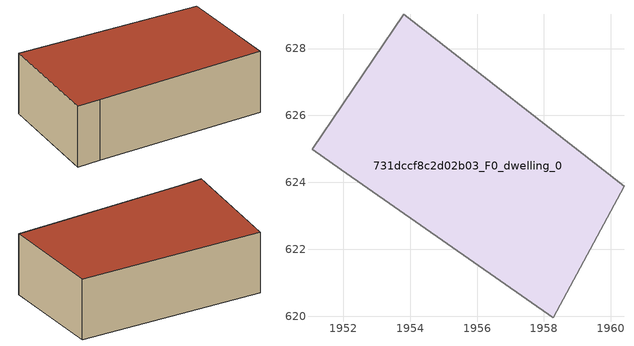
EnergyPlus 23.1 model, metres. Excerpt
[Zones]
731dccf8c2d02b03_F0_dwelling_0
 floor ground (EU_floor_Construction): 1960.4,623.89 1958.29,619.95 1951.95,624.38 1951.07,624.99 1953.81,629.03 z0
 wall adiabatic (EU_wall_Construction): 1951.95,624.38 1958.29,619.95 1960.4,623.89 1953.81,629.03 1951.07,624.99 1951.95,624.38 z0:3
 roof outside (EU_roof_Construction): 1958.29,619.95 1960.4,623.89 1953.81,629.03 1951.07,624.99 1951.95,624.38 z3
[Building]
EU S2 Campaign: North Axis=0; Terrain=City; Solar Distribution=FullExterior
[Site:Location]
Bologna: Latitude=44.5; Longitude=11.25; Time Zone=1; Elevation=37
[SizingPeriod:WeatherFileDays]
AnnualSizingPeriod: Begin Month=1; Begin Day of Month=1; End Month=12; End Day of Month=31; Day of Week for Start Day=Monday; Use Weather File Daylight Saving Period=No; Use Weather File Rain and Snow Indicators=No
[MATERIAL]
EU_InternalMass_Material: Roughness=MediumRough; Thickness=0.1; Conductivity=1; Density=1800; Specific Heat=900; Thermal Absorptance=0.9; Solar Absorptance=0.7; Visible Absorptance=0.7
[MATERIAL:NOMASS] Roughness=MediumRough; Thermal Absorptance=0.9; Solar Absorptance=0.7; Visible Absorptance=0.7
Name | Thermal Resistance
EU_wall_NoMass | 0.578568
EU_roof_NoMass | 0.47317
EU_floor_NoMass | 0.581323
[CONSTRUCTION]
EU_wall_Construction: EU_wall_NoMass
EU_roof_Construction: EU_roof_NoMass
EU_floor_Construction: EU_floor_NoMass
EU_InternalMass_Construction: EU_InternalMass_Material
[ZONE]
731dccf8c2d02b03_F0_dwelling_0: Type=1; Multiplier=1; Ceiling Height=autocalculate; Volume=119.624; Floor Area=autocalculate; Part of Total Floor Area=Yes
[INTERNALMASS]
731dccf8c2d02b03_F0_dwelling_0_EU_InternalMass: Construction=EU_InternalMass_Construction; Zone or ZoneList=731dccf8c2d02b03_F0_dwelling_0; Surface Area=39.8744
[OTHEREQUIPMENT]
EU_Step8_InternalGain_731dccf8c2d02b03_F0_dwelling_0_f000: Fuel Type=Electricity; Zone or ZoneList or Space or SpaceList=731dccf8c2d02b03_F0_dwelling_0; Schedule=EU_Step8_GainSchedule_731dccf8c2d02b03_F0_dwelling_0_f000; Design Level Calculation Method=Watts/Area; Power per Zone Floor Area=1; Fraction Latent=0; Fraction Radiant=0; Fraction Lost=0; Carbon Dioxide Generation Rate=0; EndUse Subcategory=EU_Step8_InternalGains
[ZONEVENTILATION:DESIGNFLOWRATE]
EU_ConstantAir_731dccf8c2d02b03_F0_dwelling_0: Zone or ZoneList or Space or SpaceList=731dccf8c2d02b03_F0_dwelling_0; Schedule=EU_AlwaysOn; Design Flow Rate Calculation Method=AirChanges/Hour; Air Changes per Hour=0.65532; Ventilation Type=Natural; Fan Pressure Rise=0; Fan Total Efficiency=1; Constant Term Coefficient=1; Temperature Term Coefficient=0; Velocity Term Coefficient=0; Velocity Squared Term Coefficient=0; Minimum Indoor Temperature=-100; Maximum Indoor Temperature=100; Delta Temperature=-100; Minimum Outdoor Temperature=-100; Maximum Outdoor Temperature=100; Maximum Wind Speed=40
[HVACTEMPLATE:THERMOSTAT]
EU_HeatOnly_731dccf8c2d02b03_F0_dwelling_0: Constant Heating Setpoint=20; Constant Cooling Setpoint=50
[HVACTEMPLATE:ZONE:IDEALLOADSAIRSYSTEM]
731dccf8c2d02b03_F0_dwelling_0: Template Thermostat=EU_HeatOnly_731dccf8c2d02b03_F0_dwelling_0; System Availability Schedule=EU_AlwaysOn; Maximum Heating Supply Air Temperature=50; Minimum Cooling Supply Air Temperature=13; Maximum Heating Supply Air Humidity Ratio=0.0156; Minimum Cooling Supply Air Humidity Ratio=0.0077; Heating Limit=NoLimit; Cooling Limit=NoLimit; Heating Availability Schedule=EU_AlwaysOn; Cooling Availability Schedule=EU_CoolingOff; Dehumidification Control Type=ConstantSensibleHeatRatio; Cooling Sensible Heat Ratio=0.7; Dehumidification Setpoint=60; Humidification Control Type=None; Humidification Setpoint=30; Outdoor Air Method=None; Outdoor Air Flow Rate per Person=0.00944; Outdoor Air Flow Rate per Zone Floor Area=0; Outdoor Air Flow Rate per Zone=0; Demand Controlled Ventilation Type=None; Outdoor Air Economizer Type=NoEconomizer; Heat Recovery Type=None; Sensible Heat Recovery Effectiveness=0.7; Latent Heat Recovery Effectiveness=0.65
[SIZING:ZONE]
731dccf8c2d02b03_F0_dwelling_0: Zone Cooling Design Supply Air Temperature Input Method=SupplyAirTemperature; Zone Cooling Design Supply Air Temperature=13; Zone Heating Design Supply Air Temperature Input Method=SupplyAirTemperature; Zone Heating Design Supply Air Temperature=50; Zone Cooling Design Supply Air Humidity Ratio=0.008; Zone Heating Design Supply Air Humidity Ratio=0.008; Cooling Design Air Flow Method=DesignDay; Cooling Design Air Flow Rate=0; Cooling Minimum Air Flow per Zone Floor Area=0.000762; Cooling Minimum Air Flow=0; Cooling Minimum Air Flow Fraction=0.2; Heating Design Air Flow Method=DesignDay; Heating Design Air Flow Rate=0; Heating Maximum Air Flow per Zone Floor Area=0.002032; Heating Maximum Air Flow=0.141576; Heating Maximum Air Flow Fraction=0.3; Account for Dedicated Outdoor Air System=No; Dedicated Outdoor Air System Control Strategy=NeutralSupplyAir; Dedicated Outdoor Air Low Setpoint Temperature for Design=autosize; Dedicated Outdoor Air High Setpoint Temperature for Design=autosize; Zone Load Sizing Method=Sensible Load Only No Latent Load; Zone Latent Cooling Design Supply Air Humidity Ratio Input Method=HumidityRatioDifference; Zone Cooling Design Supply Air Humidity Ratio Difference=0.005; Zone Latent Heating Design Supply Air Humidity Ratio Input Method=HumidityRatioDifference; Zone Humidification Design Supply Air Humidity Ratio Difference=0.005
[SCHEDULE:CONSTANT]
Name | Hourly Value
EU_AlwaysOn | 1
EU_CoolingOff | 0
[SCHEDULE:FILE]
EU_Step8_GainSchedule_731dccf8c2d02b03_F0_dwelling_0_f000: File=../../schedules/731dccf8c2d02b03/731dccf8c2d02b03_F0_dwelling_0_f000_gain.csv; Column Number=1; Rows to Skip at Top=0; Number of Hours of Data=8760; Column Separator=Comma; Interpolate to Timestep=No; Minutes per Item=60; Adjust Schedule for Daylight Savings=Yes
